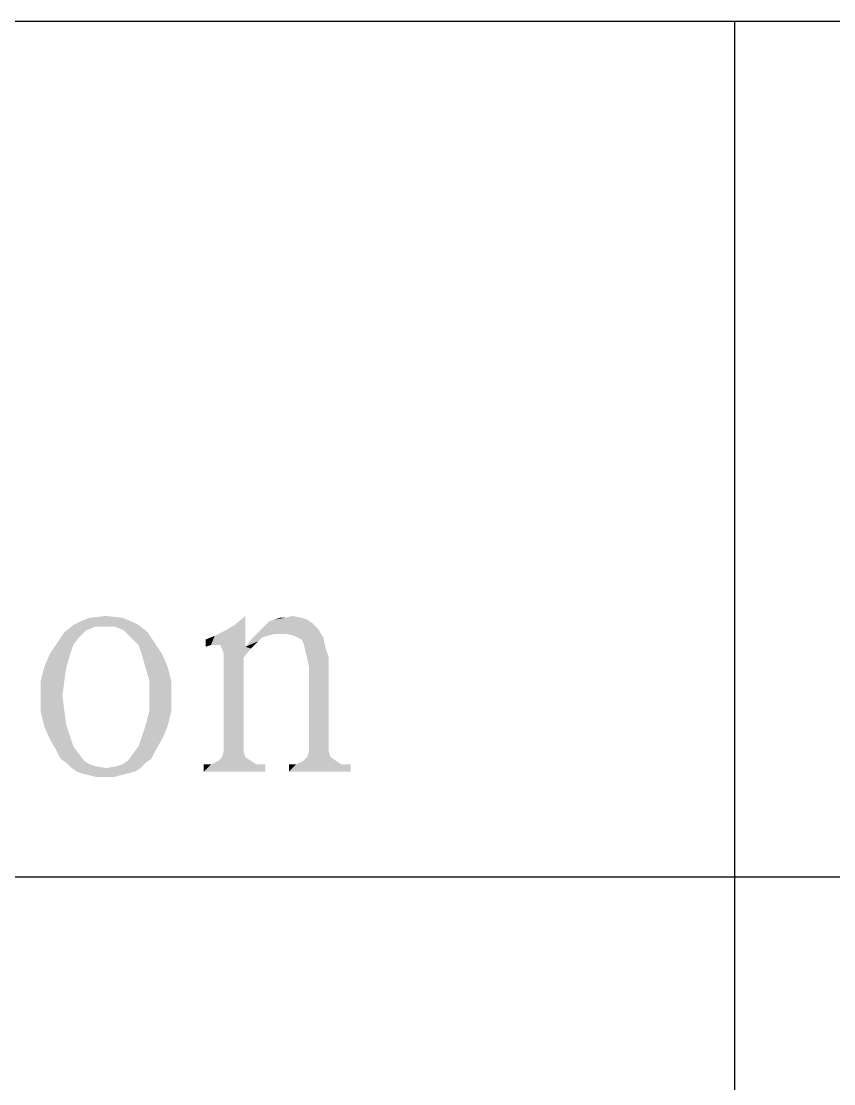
# Model space of a CAD drawing. Header units: millimetres. Extents: x 336 to 634, y 189 to 399.
# Drawn here: x 517.72 to 524.36, y 199.48 to 208.18 of the extents above; entities that cross this region are included whole.
import ezdxf

# ---------------------------------------------------------------- set-up
doc = ezdxf.new("R2010")
doc.units = ezdxf.units.MM

msp = doc.modelspace()

# ---------------------------------------------------------------- linework, layer by layer
at = {"color": 7, "linetype": 'Continuous'}
for p, q in [((448.54993, 208.17685), (628.54993, 208.17685)), ((523.54993, 194.17685), (523.54993, 208.17685)), ((448.54993, 201.17685), (628.54993, 201.17685))]:
    msp.add_line(p, q, dxfattribs=at)
for points in [[(518.61523, 203.26651), (518.14116, 203.23688), (518.20042, 203.26651)], [(518.14116, 203.23688), (518.61523, 203.26651), (518.67449, 203.23688)], [(518.54116, 203.29614), (518.20042, 203.26651), (518.27449, 203.29614)], [(518.20042, 203.26651), (518.54116, 203.29614), (518.61523, 203.26651)], [(518.27449, 203.29614), (518.40782, 203.31096), (518.54116, 203.29614)], [(519.26708, 203.07392), (519.45967, 203.23688), (519.54856, 203.31096)], [(519.32634, 203.07392), (519.26708, 203.07392), (519.54856, 203.31096)], [(519.34116, 203.07392), (519.32634, 203.07392), (519.54856, 203.31096)], [(519.34116, 203.07392), (519.54856, 203.31096), (519.54856, 203.0591)], [(520.09671, 203.2517), (519.71153, 203.23688), (519.74116, 203.26651)], [(519.71153, 203.23688), (520.09671, 203.2517), (520.14116, 203.20725)], [(520.05227, 203.28133), (519.74116, 203.26651), (519.7856, 203.28133)], [(519.74116, 203.26651), (520.05227, 203.28133), (520.09671, 203.2517)], [(519.87449, 203.29614), (520.00782, 203.29614), (519.7856, 203.28133)], [(519.87449, 203.29614), (519.7856, 203.28133), (519.83005, 203.29614)], [(519.7856, 203.28133), (520.00782, 203.29614), (520.05227, 203.28133)], [(519.87449, 203.29614), (519.93375, 203.31096), (520.00782, 203.29614)], [(518.1856, 203.13318), (518.00782, 203.08873), (518.06708, 203.17762)], [(518.31893, 203.22207), (518.06708, 203.17762), (518.14116, 203.23688)], [(518.31893, 203.22207), (518.24486, 203.19244), (518.06708, 203.17762)], [(518.06708, 203.17762), (518.24486, 203.19244), (518.1856, 203.13318)], [(518.14116, 203.23688), (518.67449, 203.23688), (518.31893, 203.22207)], [(518.40782, 203.22207), (518.31893, 203.22207), (518.67449, 203.23688)], [(518.4819, 203.22207), (518.40782, 203.22207), (518.67449, 203.23688)], [(518.55597, 203.19244), (518.4819, 203.22207), (518.67449, 203.23688)], [(518.55597, 203.19244), (518.67449, 203.23688), (518.74856, 203.17762)], [(518.74856, 203.17762), (518.61523, 203.13318), (518.55597, 203.19244)], [(518.61523, 203.13318), (518.74856, 203.17762), (518.80782, 203.08873)], [(519.26708, 203.07392), (519.3856, 203.19244), (519.45967, 203.23688)], [(519.26708, 203.07392), (519.29671, 203.14799), (519.3856, 203.19244)], [(519.7856, 203.16281), (519.60782, 203.13318), (519.66708, 203.19244)], [(520.14116, 203.20725), (519.66708, 203.19244), (519.71153, 203.23688)], [(519.7856, 203.16281), (519.66708, 203.19244), (520.14116, 203.20725)], [(519.84486, 203.16281), (519.7856, 203.16281), (520.14116, 203.20725)], [(519.8893, 203.16281), (519.84486, 203.16281), (520.14116, 203.20725)], [(519.94856, 203.14799), (519.8893, 203.16281), (520.14116, 203.20725)], [(519.97819, 203.13318), (519.94856, 203.14799), (520.14116, 203.20725)], [(519.97819, 203.13318), (520.14116, 203.20725), (520.1856, 203.13318)], [(518.14116, 203.07392), (517.94856, 202.99985), (518.00782, 203.08873)], [(518.00782, 203.08873), (518.1856, 203.13318), (518.14116, 203.07392)], [(518.80782, 203.08873), (518.67449, 203.07392), (518.61523, 203.13318)], [(518.67449, 203.07392), (518.80782, 203.08873), (518.86708, 202.99985)], [(519.26708, 203.07392), (519.22264, 203.11836), (519.29671, 203.14799)], [(519.26708, 203.07392), (519.22264, 203.0591), (519.22264, 203.11836)], [(519.6819, 203.13318), (519.65227, 203.10355), (519.54856, 203.0591)], [(519.6819, 203.13318), (519.54856, 203.0591), (519.60782, 203.13318)], [(519.54856, 203.0591), (519.65227, 203.10355), (519.59301, 203.04429)], [(519.7856, 203.16281), (519.72634, 203.14799), (519.60782, 203.13318)], [(519.60782, 203.13318), (519.72634, 203.14799), (519.6819, 203.13318)], [(520.1856, 203.13318), (520.00782, 203.11836), (519.97819, 203.13318)], [(520.02264, 203.08873), (520.00782, 203.11836), (520.1856, 203.13318)], [(520.02264, 203.08873), (520.1856, 203.13318), (520.20042, 203.0591)], [(520.20042, 203.0591), (520.03745, 203.02947), (520.02264, 203.08873)], [(518.11153, 202.98503), (517.90412, 202.89614), (517.94856, 202.99985)], [(517.94856, 202.99985), (518.14116, 203.07392), (518.11153, 202.98503)], [(518.86708, 202.99985), (518.70412, 202.98503), (518.67449, 203.07392)], [(518.70412, 202.98503), (518.86708, 202.99985), (518.91153, 202.89614)], [(519.54856, 203.0591), (519.35597, 203.04429), (519.34116, 203.07392)], [(519.59301, 203.04429), (519.35597, 203.04429), (519.54856, 203.0591)], [(519.59301, 203.04429), (519.37079, 202.99985), (519.35597, 203.04429)], [(519.37079, 202.99985), (519.59301, 203.04429), (519.53375, 202.97022)], [(519.53375, 202.97022), (519.37079, 202.94059), (519.37079, 202.99985)], [(520.05227, 202.97022), (520.03745, 203.02947), (520.20042, 203.0591)], [(520.05227, 202.97022), (520.20042, 203.0591), (520.23005, 202.97022)], [(517.90412, 202.89614), (518.11153, 202.98503), (518.0819, 202.88133)], [(518.91153, 202.89614), (518.73375, 202.88133), (518.70412, 202.98503)], [(519.37079, 202.19985), (519.37079, 202.94059), (519.53375, 202.97022)], [(519.37079, 202.19985), (519.53375, 202.97022), (519.53375, 202.19985)], [(520.23005, 202.97022), (520.06708, 202.89614), (520.05227, 202.97022)], [(520.06708, 202.89614), (520.23005, 202.97022), (520.23005, 202.8517)], [(518.0819, 202.88133), (517.87449, 202.77762), (517.90412, 202.89614)], [(517.87449, 202.77762), (518.0819, 202.88133), (518.06708, 202.77762)], [(518.76338, 202.77762), (518.73375, 202.88133), (518.91153, 202.89614)], [(518.76338, 202.77762), (518.91153, 202.89614), (518.94116, 202.77762)], [(520.23005, 202.8517), (520.06708, 202.19985), (520.06708, 202.89614)], [(520.06708, 202.19985), (520.23005, 202.8517), (520.23005, 202.19985)], [(518.06708, 202.77762), (517.87449, 202.6591), (517.87449, 202.77762)], [(517.87449, 202.6591), (518.06708, 202.77762), (518.05227, 202.6591)], [(518.94116, 202.77762), (518.76338, 202.6591), (518.76338, 202.77762)], [(518.76338, 202.6591), (518.94116, 202.77762), (518.94116, 202.6591)], [(518.05227, 202.6591), (518.06708, 202.54059), (517.87449, 202.52577)], [(518.05227, 202.6591), (517.87449, 202.52577), (517.87449, 202.6591)], [(518.94116, 202.6591), (518.76338, 202.54059), (518.76338, 202.6591)], [(518.76338, 202.54059), (518.94116, 202.6591), (518.94116, 202.52577)], [(517.87449, 202.52577), (518.06708, 202.54059), (518.0819, 202.42207)], [(518.0819, 202.42207), (517.90412, 202.40725), (517.87449, 202.52577)], [(518.94116, 202.52577), (518.73375, 202.42207), (518.76338, 202.54059)], [(518.73375, 202.42207), (518.94116, 202.52577), (518.91153, 202.40725)], [(517.90412, 202.40725), (518.0819, 202.42207), (518.11153, 202.33318)], [(518.11153, 202.33318), (517.94856, 202.30355), (517.90412, 202.40725)], [(518.91153, 202.40725), (518.70412, 202.33318), (518.73375, 202.42207)], [(518.70412, 202.33318), (518.91153, 202.40725), (518.86708, 202.30355)], [(517.94856, 202.30355), (518.11153, 202.33318), (518.14116, 202.24429)], [(518.14116, 202.24429), (518.00782, 202.19985), (517.94856, 202.30355)], [(518.86708, 202.30355), (518.67449, 202.24429), (518.70412, 202.33318)], [(518.67449, 202.24429), (518.86708, 202.30355), (518.80782, 202.19985)], [(518.00782, 202.19985), (518.14116, 202.24429), (518.1856, 202.18503)], [(518.80782, 202.19985), (518.63005, 202.18503), (518.67449, 202.24429)], [(518.1856, 202.18503), (518.03745, 202.14059), (518.00782, 202.19985)], [(518.03745, 202.14059), (518.1856, 202.18503), (518.23005, 202.12577)], [(518.23005, 202.12577), (518.0819, 202.11096), (518.03745, 202.14059)], [(518.0819, 202.11096), (518.23005, 202.12577), (518.27449, 202.09614)], [(518.73375, 202.11096), (518.54116, 202.09614), (518.5856, 202.12577)], [(518.77819, 202.14059), (518.5856, 202.12577), (518.63005, 202.18503)], [(518.5856, 202.12577), (518.77819, 202.14059), (518.73375, 202.11096)], [(518.63005, 202.18503), (518.80782, 202.19985), (518.77819, 202.14059)], [(519.59301, 202.12577), (519.26708, 202.09614), (519.32634, 202.12577)], [(519.26708, 202.09614), (519.59301, 202.12577), (519.63745, 202.09614)], [(519.54856, 202.1554), (519.32634, 202.12577), (519.35597, 202.1554)], [(519.32634, 202.12577), (519.54856, 202.1554), (519.59301, 202.12577)], [(519.53375, 202.19985), (519.35597, 202.1554), (519.37079, 202.19985)], [(519.35597, 202.1554), (519.53375, 202.19985), (519.54856, 202.1554)], [(520.2893, 202.12577), (519.96338, 202.09614), (520.02264, 202.12577)], [(519.96338, 202.09614), (520.2893, 202.12577), (520.33375, 202.09614)], [(520.24486, 202.1554), (520.02264, 202.12577), (520.05227, 202.1554)], [(520.02264, 202.12577), (520.24486, 202.1554), (520.2893, 202.12577)], [(520.23005, 202.19985), (520.05227, 202.1554), (520.06708, 202.19985)], [(520.05227, 202.1554), (520.23005, 202.19985), (520.24486, 202.1554)], [(518.27449, 202.09614), (518.12634, 202.06651), (518.0819, 202.11096)], [(518.27449, 202.09614), (518.31893, 202.08133), (518.12634, 202.06651)], [(518.12634, 202.06651), (518.31893, 202.08133), (518.40782, 202.06651)], [(518.40782, 202.06651), (518.17079, 202.03688), (518.12634, 202.06651)], [(518.40782, 202.06651), (518.6893, 202.06651), (518.17079, 202.03688)], [(518.17079, 202.03688), (518.6893, 202.06651), (518.64486, 202.03688)], [(518.64486, 202.03688), (518.21523, 202.02207), (518.17079, 202.03688)], [(518.21523, 202.02207), (518.64486, 202.03688), (518.5856, 202.02207)], [(518.40782, 202.06651), (518.49671, 202.08133), (518.73375, 202.11096)], [(518.40782, 202.06651), (518.73375, 202.11096), (518.6893, 202.06651)], [(518.49671, 202.08133), (518.54116, 202.09614), (518.73375, 202.11096)], [(519.63745, 202.09614), (519.71153, 202.09614), (519.20782, 202.03688)], [(519.26708, 202.09614), (519.63745, 202.09614), (519.20782, 202.03688)], [(519.26708, 202.09614), (519.20782, 202.03688), (519.20782, 202.09614)], [(519.20782, 202.03688), (519.71153, 202.09614), (519.71153, 202.03688)], [(520.33375, 202.09614), (520.40782, 202.09614), (519.90412, 202.03688)], [(519.96338, 202.09614), (520.33375, 202.09614), (519.90412, 202.03688)], [(519.96338, 202.09614), (519.90412, 202.03688), (519.90412, 202.09614)], [(519.90412, 202.03688), (520.40782, 202.09614), (520.40782, 202.03688)], [(518.5856, 202.02207), (518.27449, 202.00725), (518.21523, 202.02207)], [(518.27449, 202.00725), (518.5856, 202.02207), (518.52634, 202.00725)], [(518.52634, 202.00725), (518.33375, 201.99244), (518.27449, 202.00725)], [(518.40782, 201.99244), (518.33375, 201.99244), (518.52634, 202.00725)], [(518.40782, 201.99244), (518.52634, 202.00725), (518.46708, 201.99244)]]:
    msp.add_solid(points, dxfattribs=at)

doc.saveas('drawing.dxf')
